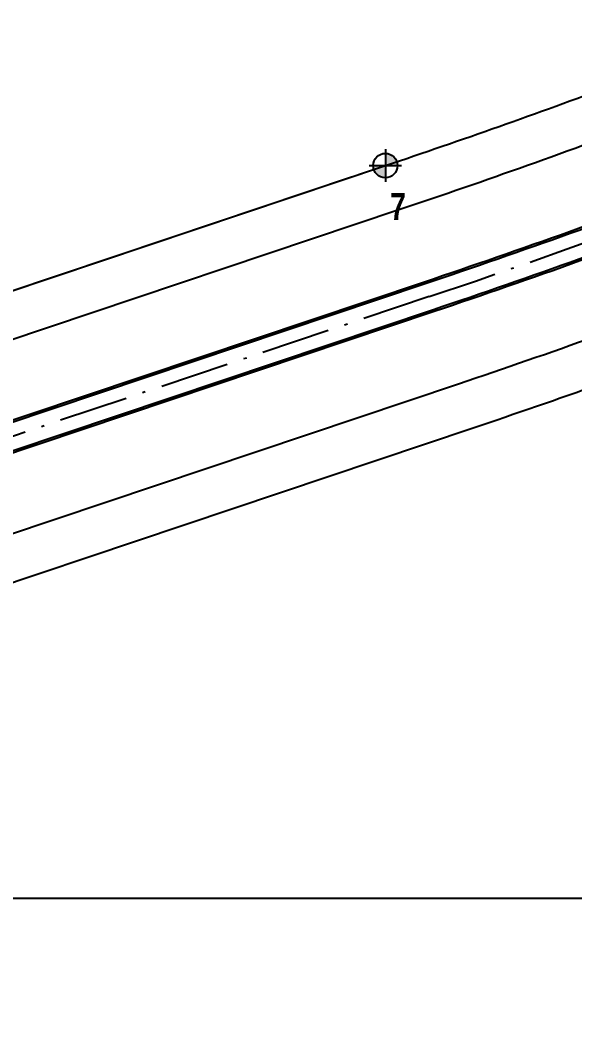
# Model space of a CAD drawing. Header units: metres. Extents: x 568006 to 1139366, y 2064802 to 4131555.
# Drawn here: x 568599.5 to 568671.7, y 2065938.9 to 2066069.6 of the extents above; entities that cross this region are included whole.
import ezdxf
from ezdxf.enums import TextEntityAlignment as Align
from ezdxf.xclip import XClip

# ---------------------------------------------------------------- set-up
doc = ezdxf.new("R2010")
doc.units = ezdxf.units.M
doc.header["$XCLIPFRAME"] = 0
doc.linetypes.add('ACAD_ISO10W100', pattern=[18.5, 12, -3, 0.5, -3])
doc.layers.add('boDnv', color=54, linetype='CONTINUOUS', lineweight=25)
doc.layers.add('hung-demlonha', color=7, linetype='CONTINUOUS', lineweight=15)
for name, color, linetype in [('BoThamCo', 94, 'CONTINUOUS'), ('datoHonHop', 42, 'CONTINUOUS'), ('ghi_chu', 7, 'CONTINUOUS'), ('LogDg', 7, 'CONTINUOUS'), ('QH', 7, 'CONTINUOUS'), ('SOLO', 7, 'CONTINUOUS'), ('TimDg', 222, 'CONTINUOUS'), ('ViaHeS', 32, 'CONTINUOUS')]:
    doc.layers.add(name, color=color, linetype=linetype)
doc.styles.add('ARIALB', font='', dxfattribs={"width": 0.75})
doc.styles.add('QH1', font='arialbd.ttf', dxfattribs={"width": 0.8})
doc.styles.get('ARIALB').set_extended_font_data('.VnArialH', bold=True)

# ---------------------------------------------------------------- blocks, each defined once
blk = doc.blocks.new('moc')
at = {"layer": 'QH', "linetype": 'Continuous'}
h = blk.add_hatch(color=7, dxfattribs=at)
h.paths.add_polyline_path([(0, 0), (0.529, 0, 0.414214), (0, 0.529)])
h.paths.add_polyline_path([(-0.529, 0, 0.414214), (0, -0.529), (0, 0)])
for p, q in [((0, 0.706), (0, -0.706)), ((-0.706, 0), (0.706, 0))]:
    blk.add_line(p, q, dxfattribs=at)
blk.add_circle((0, 0), 0.529, dxfattribs=at)
blk = doc.blocks.new('tmbc_khub')
at = {"layer": 'BoThamCo'}
blk.add_lwpolyline([(-63.098, 76.708, 0.0100223), (-25.293, 90.244, 0.9907412), (-26.569, 93.503, -0.0100142), (-64.211, 80.026), (-167.249, 45.447, 1), (-166.135, 42.129)], format="xyb", close=True, dxfattribs=at)
at = {"layer": 'datoHonHop', "linetype": 'ByBlock'}
blk.add_lwpolyline([(-27.131, 121.072, -0.1211185), (-17.218, 143.314, 0.2573061), (-14.206, 162.384), (-23.08, 186.918), (-29.521, 190.029), (-136.648, 154.077), (-141.057, 145.214), (-118.786, 78.851), (-69.381, 95.431, 0.0079745), (-39.85, 105.869, 0.2651941)], format="xyb", close=True, dxfattribs=at)
at = {"layer": 'LogDg'}
blk.add_lwpolyline([(-145.434, 120.539), (-192.834, 104.632, 0.4004581), (-197.985, 94.863), (-189.6, 65.326, 0.4281041), (-170.398, 55.202), (-67.473, 89.743, 0.0088857), (-34.387, 101.505, 0.2781172), (-21.58, 117.706, -0.1470471), (-11.053, 141.379, 0.270704), (-7.407, 161.224), (-17.453, 189.001, 0.4074168), (-27.521, 193.864), (-136.655, 157.24, 0.4142136), (-144.213, 142.045), (-140.395, 130.669, -0.4142136), (-145.434, 120.539)], format="xyb", dxfattribs=at)
blk.add_lwpolyline([(-63.018, 76.471, 0.0100229), (-25.202, 90.011, 0.9913355), (-26.658, 93.737, -0.0100142), (-64.291, 80.263), (-167.329, 45.684, 1), (-166.056, 41.892)], format="xyb", close=True, dxfattribs=at)
at = {"layer": 'SOLO'}
blk.add_lwpolyline([(-174.624, 60.112), (-73.802, 93.948)], dxfattribs=at)
at = {"layer": 'TimDg', "linetype": 'ACAD_ISO10W100', "ltscale": 0.75}
blk.add_lwpolyline([(507.546, 381.621), (291.324, 260.971), (120.566, 161.757, -0.0506838), (-63.655, 78.367), (-512.602, -72.298), (-676.954, -124.133)], format="xyb", dxfattribs=at)
at = {"layer": 'ViaHeS'}
blk.add_lwpolyline([(-133.103, 121.513), (-188.814, 102.817), (-192.189, 96.416), (-183.164, 64.622), (-174.616, 60.115), (-69.381, 95.431, 0.0079745), (-39.85, 105.869, 0.2651955), (-27.131, 121.072, -0.1211185), (-17.218, 143.314, 0.2573061), (-14.206, 162.384), (-23.08, 186.918), (-29.521, 190.029), (-136.648, 154.077), (-141.057, 145.214), (-133.103, 121.513)], format="xyb", close=True, dxfattribs=at)
at = {"layer": 'QH', "xscale": 3, "yscale": 3, "zscale": 3}
blk.add_blockref('moc', (-69.381, 95.431), dxfattribs=at)
at = {"layer": 'hung-demlonha', "color": 7, "ltscale": 5, "style": 'QH1', "width": 0.65}
for tag, p in [('BT04', (-109.598, 191.643)), ('BT06', (-305.798, 171.199)), ('BT05', (-282.572, 137.244))]:
    blk.add_attdef(tag, text='', height=3.96, rotation=0, dxfattribs=at).set_placement(p, align=Align.CENTER)
at = {"layer": 'QH', "style": 'ARIALB', "width": 0.75}
blk.add_text('7', height=3.5, dxfattribs=at).set_placement((-68.759, 88.362, -2.251))

msp = doc.modelspace()

# ---------------------------------------------------------------- linework, layer by layer
at = {"layer": 'boDnv'}
msp.add_lwpolyline([(568324.39, 2066433.07), (568716.38, 2066433.07), (568716.38, 2065955.24), (568324.39, 2065955.24)], close=True, dxfattribs=at)
at = {"layer": 'LogDg'}
msp.add_lwpolyline([(568692.15, 2066034.93, -0.009345), (568656.52, 2066022.22), (568551.61, 2065987.02, 0.405257), (568542.02, 2065968.46), (568550.92, 2065938.98), (568539.44, 2065935.51), (568530.91, 2065963.76, 0.423227), (568511.78, 2065973.65), (568425.4, 2065944.66, 0.40652), (568420.3, 2065934.73), (568434.53, 2065888.3), (568425.93, 2065885.66), (568411.89, 2065931.47, 0.421949), (568401.69, 2065936.71), (568275.22, 2065894.26, 0.346831), (568269.8, 2065885.97), (568270.82, 2065874.45, 0.109851), (568280.27, 2065844.65), (568275.08, 2065841.64, -0.109851), (568264.84, 2065873.92), (568264.29, 2065880.19, 0.484967), (568253.77, 2065887.06), (568213.28, 2065873.47, 0.36701)], format="xyb", dxfattribs=at)
at = {"layer": 'ViaHeS', "elevation": 0}
msp.add_lwpolyline([(568214.12, 2065867.43), (568256.27, 2065881.57), (568261.45, 2065878.18), (568261.85, 2065873.65, 0.109851), (568272.49, 2065840.13), (568282.87, 2065846.16, -0.109851), (568273.81, 2065874.71), (568273.14, 2065882.25), (568277.48, 2065888.69), (568402.23, 2065930.56), (568408.44, 2065927.37), (568421.63, 2065884.34), (568438.84, 2065889.62), (568425.51, 2065933.1), (568428.78, 2065939.47), (568515.85, 2065968.69), (568524.51, 2065964.21), (568533.69, 2065933.78), (568556.67, 2065940.71), (568547.27, 2065971.85), (568551.88, 2065980.78), (568658.45, 2066016.54, 0.008545), (568691.25, 2066028.18, -0.249193)], format="xyb", dxfattribs=at)

# ---------------------------------------------------------------- next in the draw order: block references
at = {"layer": 'ghi_chu'}
ref = msp.add_blockref('tmbc_khub', (568716.38, 2065955.24), dxfattribs=at)
XClip(ref).set_block_clipping_path([(-391.9901366149, 0), (0, 477.830198009)])

doc.saveas('drawing.dxf')
